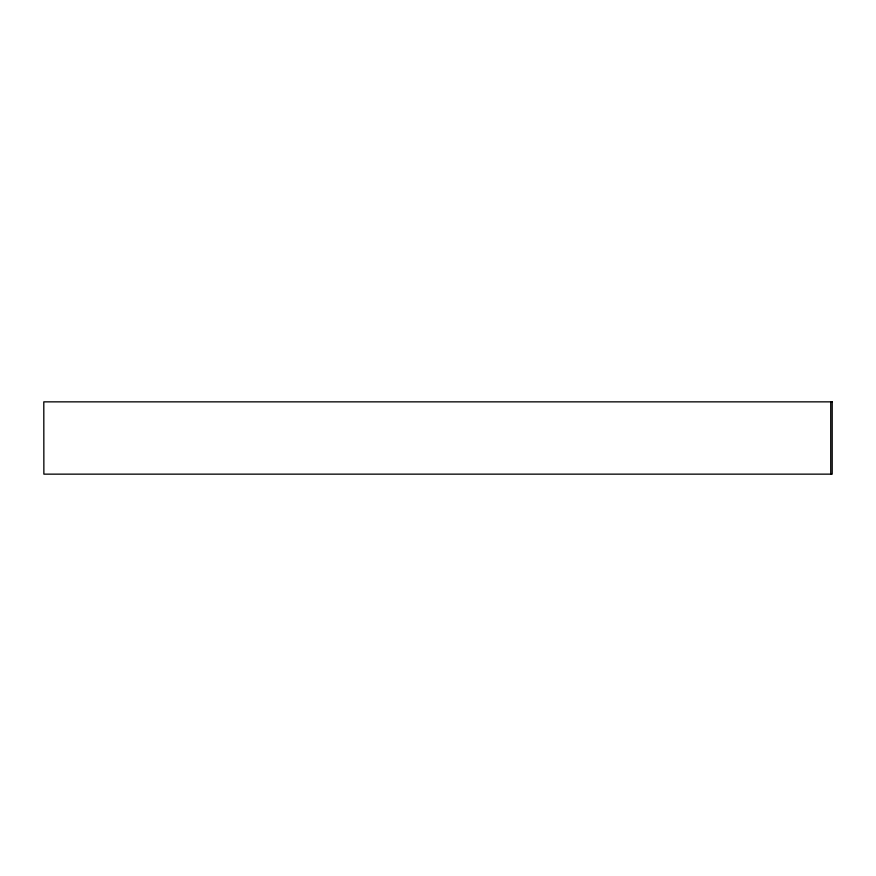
<?xml version="1.0" encoding="UTF-8"?>
<svg xmlns="http://www.w3.org/2000/svg" width="876" height="876" viewBox="0 0 876 876"><rect width="100%" height="100%" fill="white"/><g stroke="black" fill="none" stroke-linecap="round" stroke-linejoin="round"><path stroke-width="1.31" d="M830.744 401.854L830.744 474.146M832.2 401.854L43.8 401.854L43.866 474.146L832.2 474.146L832.2 401.854"/></g></svg>
